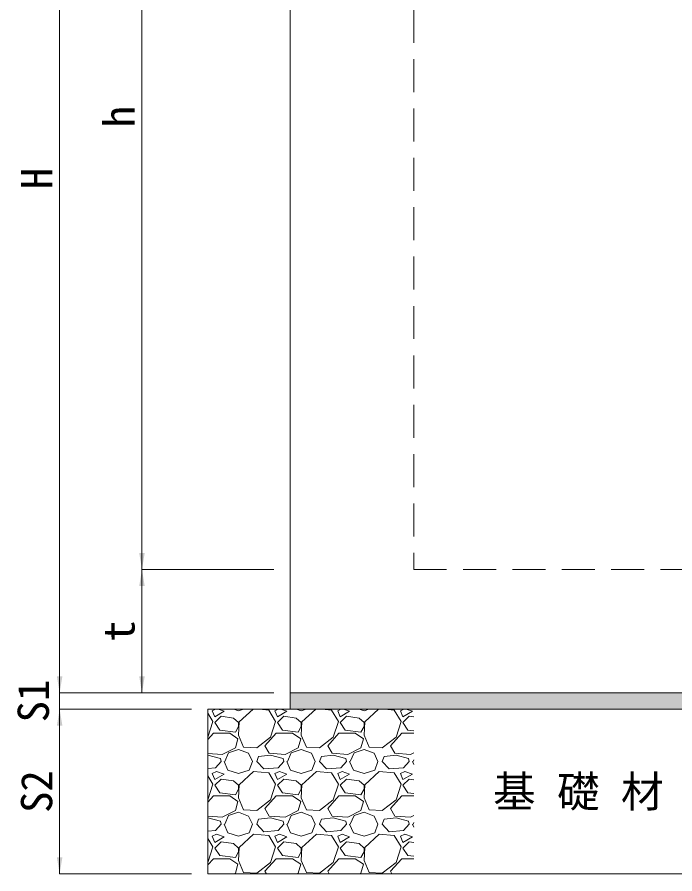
# Model space of a CAD drawing. Units: millimetres at full size; details may follow other scales. Extents: x 77366 to 106166, y -28085 to 6898.
# Drawn here: x 79784 to 80583, y 2821 to 3862 of the extents above; entities that cross this region are included whole.
import ezdxf
from ezdxf.enums import TextEntityAlignment as Align

# ---------------------------------------------------------------- set-up
doc = ezdxf.new("R2010")
doc.units = ezdxf.units.MM
doc.header["$LTSCALE"] = 50
doc.linetypes.add('USER2', pattern=[1.2, 0.8, -0.4])
doc.layers.add('モルタル', color=7, linetype='Continuous')
doc.layers.add('文字', color=7, linetype='Continuous')
for name, color, linetype, lineweight in [('基礎', 7, 'Continuous', 5), ('寸法線', 7, 'Continuous', 13), ('本体', 2, 'Continuous', 20)]:
    doc.layers.add(name, color=color, linetype=linetype, lineweight=lineweight)
doc.styles.add('ＭＳ ゴシック', font='')
doc.styles.get('ＭＳ ゴシック').set_extended_font_data('MS Gothic')

# ---------------------------------------------------------------- blocks, each defined once
blk = doc.blocks.new('filled_arrow')
at = {"color": 0, "linetype": 'Continuous', "lineweight": -2}
blk.add_solid([(7.5, 1.25), (0, 0), (7.5, -1.25)], dxfattribs=at)

msp = doc.modelspace()

# ---------------------------------------------------------------- hatches: boundary and pattern name
at = {"layer": 'モルタル'}
msp.add_hatch(color=256, dxfattribs=at).paths.add_polyline_path([(80815.8, 3020.78), (80815.8, 3040.78), (80115.8, 3040.78), (80115.8, 3020.78)])

# ---------------------------------------------------------------- linework, layer by layer
at = {"layer": '基礎', "color": 3, "lineweight": 20}
for p, q in [((80015.8, 3020.78), (80915.8, 3020.78)), ((80015.8, 3020.78), (80015.8, 2820.78)), ((80015.8, 2820.78), (80915.8, 2820.78))]:
    msp.add_line(p, q, dxfattribs=at)
at = {"layer": '基礎'}
for p, q in [((80025.11, 3020.78), (80021.15, 3019.08)), ((80035.62, 3018.31), (80028.24, 3020.78)), ((80047.37, 3020.78), (80053.15, 3019.08)), ((80053.15, 3019.08), (80058.93, 3020.78)), ((80070.8, 3020.78), (80053.91, 3005.36)), ((80089.73, 3019.84), (80078.47, 3020.78)), ((80098.11, 3006.12), (80089.73, 3019.84)), ((80101.31, 3020.78), (80097.35, 3019.08)), ((80111.82, 3018.31), (80104.44, 3020.78)), ((80123.57, 3020.78), (80129.35, 3019.08)), ((80129.35, 3019.08), (80135.13, 3020.78)), ((80147, 3020.78), (80130.11, 3005.36)), ((80165.93, 3019.84), (80154.67, 3020.78)), ((80174.31, 3006.12), (80165.93, 3019.84)), ((80177.51, 3020.78), (80173.55, 3019.08)), ((80188.02, 3018.31), (80180.64, 3020.78)), ((80199.77, 3020.78), (80205.55, 3019.08)), ((80205.55, 3019.08), (80211.33, 3020.78)), ((80223.2, 3020.78), (80206.31, 3005.36)), ((80242.13, 3019.84), (80230.87, 3020.78)), ((80250.51, 3006.12), (80242.13, 3019.84)), ((80253.71, 3020.78), (80249.75, 3019.08)), ((80264.22, 3018.31), (80256.84, 3020.78)), ((80021.91, 3006.12), (80015.8, 3016.12)), ((80021.15, 3019.08), (80024.19, 3011.46)), ((80024.19, 3011.46), (80035.62, 3018.31)), ((80031.81, 3012.22), (80024.19, 3004.6)), ((80047.05, 3009.93), (80031.81, 3012.22)), ((80053.15, 3004.6), (80047.05, 3009.93)), ((80097.35, 3019.08), (80100.39, 3011.46)), ((80100.39, 3011.46), (80111.82, 3018.31)), ((80108.01, 3012.22), (80100.39, 3004.6)), ((80123.25, 3009.93), (80108.01, 3012.22)), ((80129.35, 3004.6), (80123.25, 3009.93)), ((80173.55, 3019.08), (80176.59, 3011.46)), ((80176.59, 3011.46), (80188.02, 3018.31)), ((80184.21, 3012.22), (80176.59, 3004.6)), ((80199.45, 3009.93), (80184.21, 3012.22)), ((80205.55, 3004.6), (80199.45, 3009.93)), ((80249.75, 3019.08), (80252.79, 3011.46)), ((80252.79, 3011.46), (80264.22, 3018.31)), ((80260.41, 3012.22), (80252.79, 3004.6)), ((80265.8, 3011.41), (80260.41, 3012.22)), ((80015.81, 2987.07), (80021.91, 3006.12)), ((80024.19, 3004.6), (80030.29, 2995.45)), ((80049.34, 2993.17), (80053.15, 3000.03)), ((80053.91, 3005.36), (80053.15, 2989.36)), ((80053.15, 3000.03), (80053.15, 3004.6)), ((80092.01, 2987.07), (80098.11, 3006.12)), ((80100.39, 3004.6), (80106.49, 2995.45)), ((80125.54, 2993.17), (80129.35, 3000.03)), ((80130.11, 3005.36), (80129.35, 2989.36)), ((80129.35, 3000.03), (80129.35, 3004.6)), ((80168.21, 2987.07), (80174.31, 3006.12)), ((80176.59, 3004.6), (80182.69, 2995.45)), ((80201.74, 2993.17), (80205.55, 3000.03)), ((80206.31, 3005.36), (80205.55, 2989.36)), ((80205.55, 3000.03), (80205.55, 3004.6)), ((80244.41, 2987.07), (80250.51, 3006.12)), ((80252.79, 3004.6), (80258.89, 2995.45)), ((80015.8, 2984.01), (80022.67, 2991.64)), ((80022.67, 2991.64), (80042.48, 2991.64)), ((80030.29, 2995.45), (80049.34, 2993.17)), ((80042.48, 2991.64), (80052.39, 2984.79)), ((80053.15, 2989.36), (80059.25, 2974.88)), ((80085.15, 2976.4), (80098.87, 2991.64)), ((80098.87, 2991.64), (80118.68, 2991.64)), ((80106.49, 2995.45), (80125.54, 2993.17)), ((80118.68, 2991.64), (80128.59, 2984.79)), ((80129.35, 2989.36), (80135.45, 2974.88)), ((80161.35, 2976.4), (80175.07, 2991.64)), ((80175.07, 2991.64), (80194.88, 2991.64)), ((80182.69, 2995.45), (80201.74, 2993.17)), ((80194.88, 2991.64), (80204.79, 2984.79)), ((80205.55, 2989.36), (80211.65, 2974.88)), ((80237.55, 2976.4), (80251.27, 2991.64)), ((80251.27, 2991.64), (80265.8, 2991.64)), ((80258.89, 2995.45), (80265.8, 2994.63)), ((80015.8, 2987.06), (80015.81, 2987.07)), ((80052.39, 2984.79), (80049.34, 2974.12)), ((80075.25, 2974.12), (80092.01, 2987.07)), ((80128.59, 2984.79), (80125.54, 2974.12)), ((80151.45, 2974.12), (80168.21, 2987.07)), ((80204.79, 2984.79), (80201.74, 2974.12)), ((80227.65, 2974.12), (80244.41, 2987.07)), ((80033.34, 2965.74), (80015.8, 2967.14)), ((80049.34, 2974.12), (80033.34, 2965.74)), ((80036.39, 2957.35), (80040.96, 2968.02)), ((80040.96, 2968.02), (80053.15, 2971.83)), ((80053.15, 2971.83), (80065.34, 2967.26)), ((80059.25, 2974.88), (80075.25, 2974.12)), ((80065.34, 2967.26), (80069.91, 2957.35)), ((80090.49, 2967.26), (80085.15, 2976.4)), ((80109.54, 2965.74), (80090.49, 2967.26)), ((80125.54, 2974.12), (80109.54, 2965.74)), ((80112.59, 2957.35), (80117.16, 2968.02)), ((80117.16, 2968.02), (80129.35, 2971.83)), ((80129.35, 2971.83), (80141.54, 2967.26)), ((80135.45, 2974.88), (80151.45, 2974.12)), ((80141.54, 2967.26), (80146.11, 2957.35)), ((80166.69, 2967.26), (80161.35, 2976.4)), ((80185.74, 2965.74), (80166.69, 2967.26)), ((80201.74, 2974.12), (80185.74, 2965.74)), ((80188.79, 2957.35), (80193.36, 2968.02)), ((80193.36, 2968.02), (80205.55, 2971.83)), ((80205.55, 2971.83), (80217.74, 2967.26)), ((80211.65, 2974.88), (80227.65, 2974.12)), ((80217.74, 2967.26), (80222.31, 2957.35)), ((80242.89, 2967.26), (80237.55, 2976.4)), ((80261.94, 2965.74), (80242.89, 2967.26)), ((80265.8, 2967.76), (80261.94, 2965.74)), ((80015.81, 2964.97), (80015.8, 2964.97)), ((80031.05, 2961.16), (80015.81, 2964.97)), ((80031.81, 2957.35), (80024.96, 2949.73)), ((80031.81, 2957.35), (80031.05, 2961.16)), ((80035.62, 2957.35), (80040.2, 2946.69)), ((80066.1, 2946.69), (80069.91, 2957.35)), ((80075.25, 2957.35), (80077.53, 2963.45)), ((80083.63, 2948.21), (80075.25, 2957.35)), ((80092.01, 2964.97), (80077.53, 2963.45)), ((80107.25, 2961.16), (80092.01, 2964.97)), ((80108.01, 2957.35), (80101.16, 2949.73)), ((80108.01, 2957.35), (80107.25, 2961.16)), ((80111.82, 2957.35), (80116.4, 2946.69)), ((80142.3, 2946.69), (80146.11, 2957.35)), ((80151.45, 2957.35), (80153.73, 2963.45)), ((80159.83, 2948.21), (80151.45, 2957.35)), ((80168.21, 2964.97), (80153.73, 2963.45)), ((80183.45, 2961.16), (80168.21, 2964.97)), ((80184.21, 2957.35), (80177.36, 2949.73)), ((80184.21, 2957.35), (80183.45, 2961.16)), ((80188.02, 2957.35), (80192.6, 2946.69)), ((80218.5, 2946.69), (80222.31, 2957.35)), ((80227.65, 2957.35), (80229.93, 2963.45)), ((80236.03, 2948.21), (80227.65, 2957.35)), ((80244.41, 2964.97), (80229.93, 2963.45)), ((80259.65, 2961.16), (80244.41, 2964.97)), ((80260.41, 2957.35), (80253.56, 2949.73)), ((80260.41, 2957.35), (80259.65, 2961.16)), ((80264.22, 2957.35), (80265.8, 2953.68)), ((80264.99, 2957.35), (80265.8, 2959.25)), ((80024.96, 2949.73), (80015.8, 2948.94)), ((80040.2, 2946.69), (80053.15, 2942.88)), ((80053.15, 2942.88), (80066.1, 2946.69)), ((80101.16, 2949.73), (80083.63, 2948.21)), ((80116.4, 2946.69), (80129.35, 2942.88)), ((80129.35, 2942.88), (80142.3, 2946.69)), ((80177.36, 2949.73), (80159.83, 2948.21)), ((80192.6, 2946.69), (80205.55, 2942.88)), ((80205.55, 2942.88), (80218.5, 2946.69)), ((80253.56, 2949.73), (80236.03, 2948.21)), ((80021.91, 2929.92), (80015.8, 2939.92)), ((80026.48, 2945.16), (80021.15, 2942.88)), ((80021.15, 2942.88), (80024.19, 2935.26)), ((80024.19, 2935.26), (80035.62, 2942.11)), ((80031.81, 2936.02), (80024.19, 2928.4)), ((80035.62, 2942.11), (80026.48, 2945.16)), ((80047.05, 2933.73), (80031.81, 2936.02)), ((80071.44, 2945.16), (80053.91, 2929.16)), ((80089.73, 2943.64), (80071.44, 2945.16)), ((80098.11, 2929.92), (80089.73, 2943.64)), ((80102.68, 2945.16), (80097.35, 2942.88)), ((80097.35, 2942.88), (80100.39, 2935.26)), ((80100.39, 2935.26), (80111.82, 2942.11)), ((80108.01, 2936.02), (80100.39, 2928.4)), ((80111.82, 2942.11), (80102.68, 2945.16)), ((80123.25, 2933.73), (80108.01, 2936.02)), ((80147.64, 2945.16), (80130.11, 2929.16)), ((80165.93, 2943.64), (80147.64, 2945.16)), ((80174.31, 2929.92), (80165.93, 2943.64)), ((80178.88, 2945.16), (80173.55, 2942.88)), ((80173.55, 2942.88), (80176.59, 2935.26)), ((80176.59, 2935.26), (80188.02, 2942.11)), ((80184.21, 2936.02), (80176.59, 2928.4)), ((80188.02, 2942.11), (80178.88, 2945.16)), ((80199.45, 2933.73), (80184.21, 2936.02)), ((80223.84, 2945.16), (80206.31, 2929.16)), ((80242.13, 2943.64), (80223.84, 2945.16)), ((80250.51, 2929.92), (80242.13, 2943.64)), ((80255.08, 2945.16), (80249.75, 2942.88)), ((80249.75, 2942.88), (80252.79, 2935.26)), ((80252.79, 2935.26), (80264.22, 2942.11)), ((80260.41, 2936.02), (80252.79, 2928.4)), ((80264.22, 2942.11), (80255.08, 2945.16)), ((80265.8, 2935.21), (80260.41, 2936.02)), ((80015.81, 2910.87), (80021.91, 2929.92)), ((80024.19, 2928.4), (80030.29, 2919.25)), ((80053.15, 2928.4), (80047.05, 2933.73)), ((80053.91, 2929.16), (80053.15, 2913.16)), ((80053.15, 2923.83), (80053.15, 2928.4)), ((80092.01, 2910.87), (80098.11, 2929.92)), ((80100.39, 2928.4), (80106.49, 2919.25)), ((80129.35, 2928.4), (80123.25, 2933.73)), ((80130.11, 2929.16), (80129.35, 2913.16)), ((80129.35, 2923.83), (80129.35, 2928.4)), ((80168.21, 2910.87), (80174.31, 2929.92)), ((80176.59, 2928.4), (80182.69, 2919.25)), ((80205.55, 2928.4), (80199.45, 2933.73)), ((80206.31, 2929.16), (80205.55, 2913.16)), ((80205.55, 2923.83), (80205.55, 2928.4)), ((80244.41, 2910.87), (80250.51, 2929.92)), ((80252.79, 2928.4), (80258.89, 2919.25)), ((80015.8, 2907.81), (80022.67, 2915.44)), ((80022.67, 2915.44), (80042.48, 2915.44)), ((80030.29, 2919.25), (80049.34, 2916.97)), ((80042.48, 2915.44), (80052.39, 2908.59)), ((80049.34, 2916.97), (80053.15, 2923.83)), ((80085.15, 2900.2), (80098.87, 2915.44)), ((80098.87, 2915.44), (80118.68, 2915.44)), ((80106.49, 2919.25), (80125.54, 2916.97)), ((80118.68, 2915.44), (80128.59, 2908.59)), ((80125.54, 2916.97), (80129.35, 2923.83)), ((80161.35, 2900.2), (80175.07, 2915.44)), ((80175.07, 2915.44), (80194.88, 2915.44)), ((80182.69, 2919.25), (80201.74, 2916.97)), ((80194.88, 2915.44), (80204.79, 2908.59)), ((80201.74, 2916.97), (80205.55, 2923.83)), ((80237.55, 2900.2), (80251.27, 2915.44)), ((80251.27, 2915.44), (80265.8, 2915.44)), ((80258.89, 2919.25), (80265.8, 2918.43)), ((80015.8, 2910.86), (80015.81, 2910.87)), ((80052.39, 2908.59), (80049.34, 2897.92)), ((80053.15, 2913.16), (80059.25, 2898.68)), ((80075.25, 2897.92), (80092.01, 2910.87)), ((80128.59, 2908.59), (80125.54, 2897.92)), ((80129.35, 2913.16), (80135.45, 2898.68)), ((80151.45, 2897.92), (80168.21, 2910.87)), ((80204.79, 2908.59), (80201.74, 2897.92)), ((80205.55, 2913.16), (80211.65, 2898.68)), ((80227.65, 2897.92), (80244.41, 2910.87)), ((80049.34, 2897.92), (80033.34, 2889.54)), ((80040.96, 2891.82), (80053.15, 2895.63)), ((80053.15, 2895.63), (80065.34, 2891.06)), ((80059.25, 2898.68), (80075.25, 2897.92)), ((80090.49, 2891.06), (80085.15, 2900.2)), ((80125.54, 2897.92), (80109.54, 2889.54)), ((80117.16, 2891.82), (80129.35, 2895.63)), ((80129.35, 2895.63), (80141.54, 2891.06)), ((80135.45, 2898.68), (80151.45, 2897.92)), ((80166.69, 2891.06), (80161.35, 2900.2)), ((80201.74, 2897.92), (80185.74, 2889.54)), ((80193.36, 2891.82), (80205.55, 2895.63)), ((80205.55, 2895.63), (80217.74, 2891.06)), ((80211.65, 2898.68), (80227.65, 2897.92)), ((80242.89, 2891.06), (80237.55, 2900.2)), ((80033.34, 2889.54), (80015.8, 2890.94)), ((80015.81, 2888.77), (80015.8, 2888.77)), ((80031.05, 2884.96), (80015.81, 2888.77)), ((80031.81, 2881.15), (80031.05, 2884.96)), ((80036.39, 2881.15), (80040.96, 2891.82)), ((80065.34, 2891.06), (80069.91, 2881.15)), ((80075.25, 2881.15), (80077.53, 2887.25)), ((80092.01, 2888.77), (80077.53, 2887.25)), ((80109.54, 2889.54), (80090.49, 2891.06)), ((80107.25, 2884.96), (80092.01, 2888.77)), ((80108.01, 2881.15), (80107.25, 2884.96)), ((80112.59, 2881.15), (80117.16, 2891.82)), ((80141.54, 2891.06), (80146.11, 2881.15)), ((80151.45, 2881.15), (80153.73, 2887.25)), ((80168.21, 2888.77), (80153.73, 2887.25)), ((80185.74, 2889.54), (80166.69, 2891.06)), ((80183.45, 2884.96), (80168.21, 2888.77)), ((80184.21, 2881.15), (80183.45, 2884.96)), ((80188.79, 2881.15), (80193.36, 2891.82)), ((80217.74, 2891.06), (80222.31, 2881.15)), ((80227.65, 2881.15), (80229.93, 2887.25)), ((80244.41, 2888.77), (80229.93, 2887.25)), ((80261.94, 2889.54), (80242.89, 2891.06)), ((80259.65, 2884.96), (80244.41, 2888.77)), ((80260.41, 2881.15), (80259.65, 2884.96)), ((80265.8, 2891.56), (80261.94, 2889.54)), ((80024.96, 2873.53), (80015.8, 2872.74)), ((80031.81, 2881.15), (80024.96, 2873.53)), ((80035.62, 2881.15), (80040.2, 2870.49)), ((80066.1, 2870.49), (80069.91, 2881.15)), ((80083.63, 2872.01), (80075.25, 2881.15)), ((80101.16, 2873.53), (80083.63, 2872.01)), ((80108.01, 2881.15), (80101.16, 2873.53)), ((80111.82, 2881.15), (80116.4, 2870.49)), ((80142.3, 2870.49), (80146.11, 2881.15)), ((80159.83, 2872.01), (80151.45, 2881.15)), ((80177.36, 2873.53), (80159.83, 2872.01)), ((80184.21, 2881.15), (80177.36, 2873.53)), ((80188.02, 2881.15), (80192.6, 2870.49)), ((80218.5, 2870.49), (80222.31, 2881.15)), ((80236.03, 2872.01), (80227.65, 2881.15)), ((80253.56, 2873.53), (80236.03, 2872.01)), ((80260.41, 2881.15), (80253.56, 2873.53)), ((80264.22, 2881.15), (80265.8, 2877.48)), ((80264.99, 2881.15), (80265.8, 2883.05)), ((80021.91, 2853.72), (80015.8, 2863.72)), ((80026.48, 2868.96), (80021.15, 2866.68)), ((80021.15, 2866.68), (80024.19, 2859.06)), ((80024.19, 2859.06), (80035.62, 2865.91)), ((80035.62, 2865.91), (80026.48, 2868.96)), ((80040.2, 2870.49), (80053.15, 2866.68)), ((80053.15, 2866.68), (80066.1, 2870.49)), ((80071.44, 2868.96), (80053.91, 2852.96)), ((80089.73, 2867.44), (80071.44, 2868.96)), ((80098.11, 2853.72), (80089.73, 2867.44)), ((80102.68, 2868.96), (80097.35, 2866.68)), ((80097.35, 2866.68), (80100.39, 2859.06)), ((80100.39, 2859.06), (80111.82, 2865.91)), ((80111.82, 2865.91), (80102.68, 2868.96)), ((80116.4, 2870.49), (80129.35, 2866.68)), ((80129.35, 2866.68), (80142.3, 2870.49)), ((80147.64, 2868.96), (80130.11, 2852.96)), ((80165.93, 2867.44), (80147.64, 2868.96)), ((80174.31, 2853.72), (80165.93, 2867.44)), ((80178.88, 2868.96), (80173.55, 2866.68)), ((80173.55, 2866.68), (80176.59, 2859.06)), ((80176.59, 2859.06), (80188.02, 2865.91)), ((80188.02, 2865.91), (80178.88, 2868.96)), ((80192.6, 2870.49), (80205.55, 2866.68)), ((80205.55, 2866.68), (80218.5, 2870.49)), ((80223.84, 2868.96), (80206.31, 2852.96)), ((80242.13, 2867.44), (80223.84, 2868.96)), ((80250.51, 2853.72), (80242.13, 2867.44)), ((80255.08, 2868.96), (80249.75, 2866.68)), ((80249.75, 2866.68), (80252.79, 2859.06)), ((80252.79, 2859.06), (80264.22, 2865.91)), ((80264.22, 2865.91), (80255.08, 2868.96)), ((80015.81, 2834.67), (80021.91, 2853.72)), ((80031.81, 2859.82), (80024.19, 2852.2)), ((80047.05, 2857.53), (80031.81, 2859.82)), ((80053.15, 2852.2), (80047.05, 2857.53)), ((80053.91, 2852.96), (80053.15, 2836.96)), ((80092.01, 2834.67), (80098.11, 2853.72)), ((80108.01, 2859.82), (80100.39, 2852.2)), ((80123.25, 2857.53), (80108.01, 2859.82)), ((80129.35, 2852.2), (80123.25, 2857.53)), ((80130.11, 2852.96), (80129.35, 2836.96)), ((80168.21, 2834.67), (80174.31, 2853.72)), ((80184.21, 2859.82), (80176.59, 2852.2)), ((80199.45, 2857.53), (80184.21, 2859.82)), ((80205.55, 2852.2), (80199.45, 2857.53)), ((80206.31, 2852.96), (80205.55, 2836.96)), ((80244.41, 2834.67), (80250.51, 2853.72)), ((80260.41, 2859.82), (80252.79, 2852.2)), ((80265.8, 2859.01), (80260.41, 2859.82)), ((80024.19, 2852.2), (80030.29, 2843.05)), ((80030.29, 2843.05), (80049.34, 2840.77)), ((80049.34, 2840.77), (80053.15, 2847.63)), ((80053.15, 2847.63), (80053.15, 2852.2)), ((80100.39, 2852.2), (80106.49, 2843.05)), ((80106.49, 2843.05), (80125.54, 2840.77)), ((80125.54, 2840.77), (80129.35, 2847.63)), ((80129.35, 2847.63), (80129.35, 2852.2)), ((80176.59, 2852.2), (80182.69, 2843.05)), ((80182.69, 2843.05), (80201.74, 2840.77)), ((80201.74, 2840.77), (80205.55, 2847.63)), ((80205.55, 2847.63), (80205.55, 2852.2)), ((80252.79, 2852.2), (80258.89, 2843.05)), ((80258.89, 2843.05), (80265.8, 2842.23)), ((80015.8, 2831.61), (80022.67, 2839.24)), ((80015.8, 2834.66), (80015.81, 2834.67)), ((80022.67, 2839.24), (80042.48, 2839.24)), ((80042.48, 2839.24), (80052.39, 2832.39)), ((80052.39, 2832.39), (80049.34, 2821.72)), ((80053.15, 2836.96), (80059.25, 2822.48)), ((80075.25, 2821.72), (80092.01, 2834.67)), ((80085.15, 2824), (80098.87, 2839.24)), ((80098.87, 2839.24), (80118.68, 2839.24)), ((80118.68, 2839.24), (80128.59, 2832.39)), ((80128.59, 2832.39), (80125.54, 2821.72)), ((80129.35, 2836.96), (80135.45, 2822.48)), ((80151.45, 2821.72), (80168.21, 2834.67)), ((80161.35, 2824), (80175.07, 2839.24)), ((80175.07, 2839.24), (80194.88, 2839.24)), ((80194.88, 2839.24), (80204.79, 2832.39)), ((80204.79, 2832.39), (80201.74, 2821.72)), ((80205.55, 2836.96), (80211.65, 2822.48)), ((80227.65, 2821.72), (80244.41, 2834.67)), ((80237.55, 2824), (80251.27, 2839.24)), ((80251.27, 2839.24), (80265.8, 2839.24)), ((80049.34, 2821.72), (80047.54, 2820.78)), ((80059.25, 2822.48), (80075.25, 2821.72)), ((80087.04, 2820.78), (80085.15, 2824)), ((80125.54, 2821.72), (80123.74, 2820.78)), ((80135.45, 2822.48), (80151.45, 2821.72)), ((80163.24, 2820.78), (80161.35, 2824)), ((80201.74, 2821.72), (80199.94, 2820.78)), ((80211.65, 2822.48), (80227.65, 2821.72)), ((80239.44, 2820.78), (80237.55, 2824))]:
    msp.add_line(p, q, dxfattribs=at)
at = {"layer": '寸法線'}
for p, q in [((79835.8, 3040.78), (79835.8, 4290.78)), ((79935.8, 4290.78), (79935.8, 3190.78)), ((80095.8, 3190.78), (79935.8, 3190.78)), ((79935.8, 3190.78), (79935.8, 3040.78)), ((80095.8, 3190.78), (79935.8, 3190.78)), ((79835.8, 3080.78), (79835.8, 2980.78)), ((80095.8, 3040.78), (79835.8, 3040.78)), ((80095.8, 3040.78), (79835.8, 3040.78)), ((80095.8, 3040.78), (79935.8, 3040.78)), ((79995.8, 3020.78), (79835.8, 3020.78)), ((79835.8, 3020.78), (79835.8, 2820.78)), ((79995.8, 3020.78), (79835.8, 3020.78)), ((79995.8, 2820.78), (79835.8, 2820.78))]:
    msp.add_line(p, q, dxfattribs=at)
at = {"layer": '本体', "linetype": 'USER2', "lineweight": 9}
for p, q in [((80265.8, 4290.78), (80265.8, 3190.78)), ((80265.8, 3190.78), (80665.8, 3190.78))]:
    msp.add_line(p, q, dxfattribs=at)
at = {"layer": '本体'}
for p, q in [((80115.8, 4284.78), (80115.8, 3040.78)), ((80115.8, 3040.78), (80815.8, 3040.78)), ((80115.8, 3040.78), (80115.8, 3020.78))]:
    msp.add_line(p, q, dxfattribs=at)

# ---------------------------------------------------------------- block references
at = {"layer": '寸法線', "xscale": 2.67, "yscale": 2.67}
for p, rotation in [((79935.8, 3190.78), 90), ((79935.8, 3190.78), 270), ((79835.8, 3040.78), 90), ((79835.8, 3040.78), 90), ((79935.8, 3040.78), 90), ((79835.8, 3020.78), 270), ((79835.8, 3020.78), 270), ((79835.8, 2820.78), 90)]:
    msp.add_blockref('filled_arrow', p, dxfattribs=dict(at, rotation=rotation))

# ---------------------------------------------------------------- texts
at = {"layer": '寸法線', "style": 'ＭＳ ゴシック'}
for s, p in [('h', (79907.8, 3740.78)), ('H', (79807.8, 3665.78)), ('t', (79907.8, 3115.78)), ('S1', (79803.8, 3030.78)), ('S2', (79807.8, 2920.78))]:
    msp.add_text(s, height=37.98, rotation=90, dxfattribs=at).set_placement(p, align=Align.MIDDLE_CENTER)
at = {"layer": '文字', "style": 'ＭＳ ゴシック'}
msp.add_text('基 礎 材', height=37.98, dxfattribs=at).set_placement((80465.8, 2920.78), align=Align.MIDDLE_CENTER)

doc.saveas('drawing.dxf')
